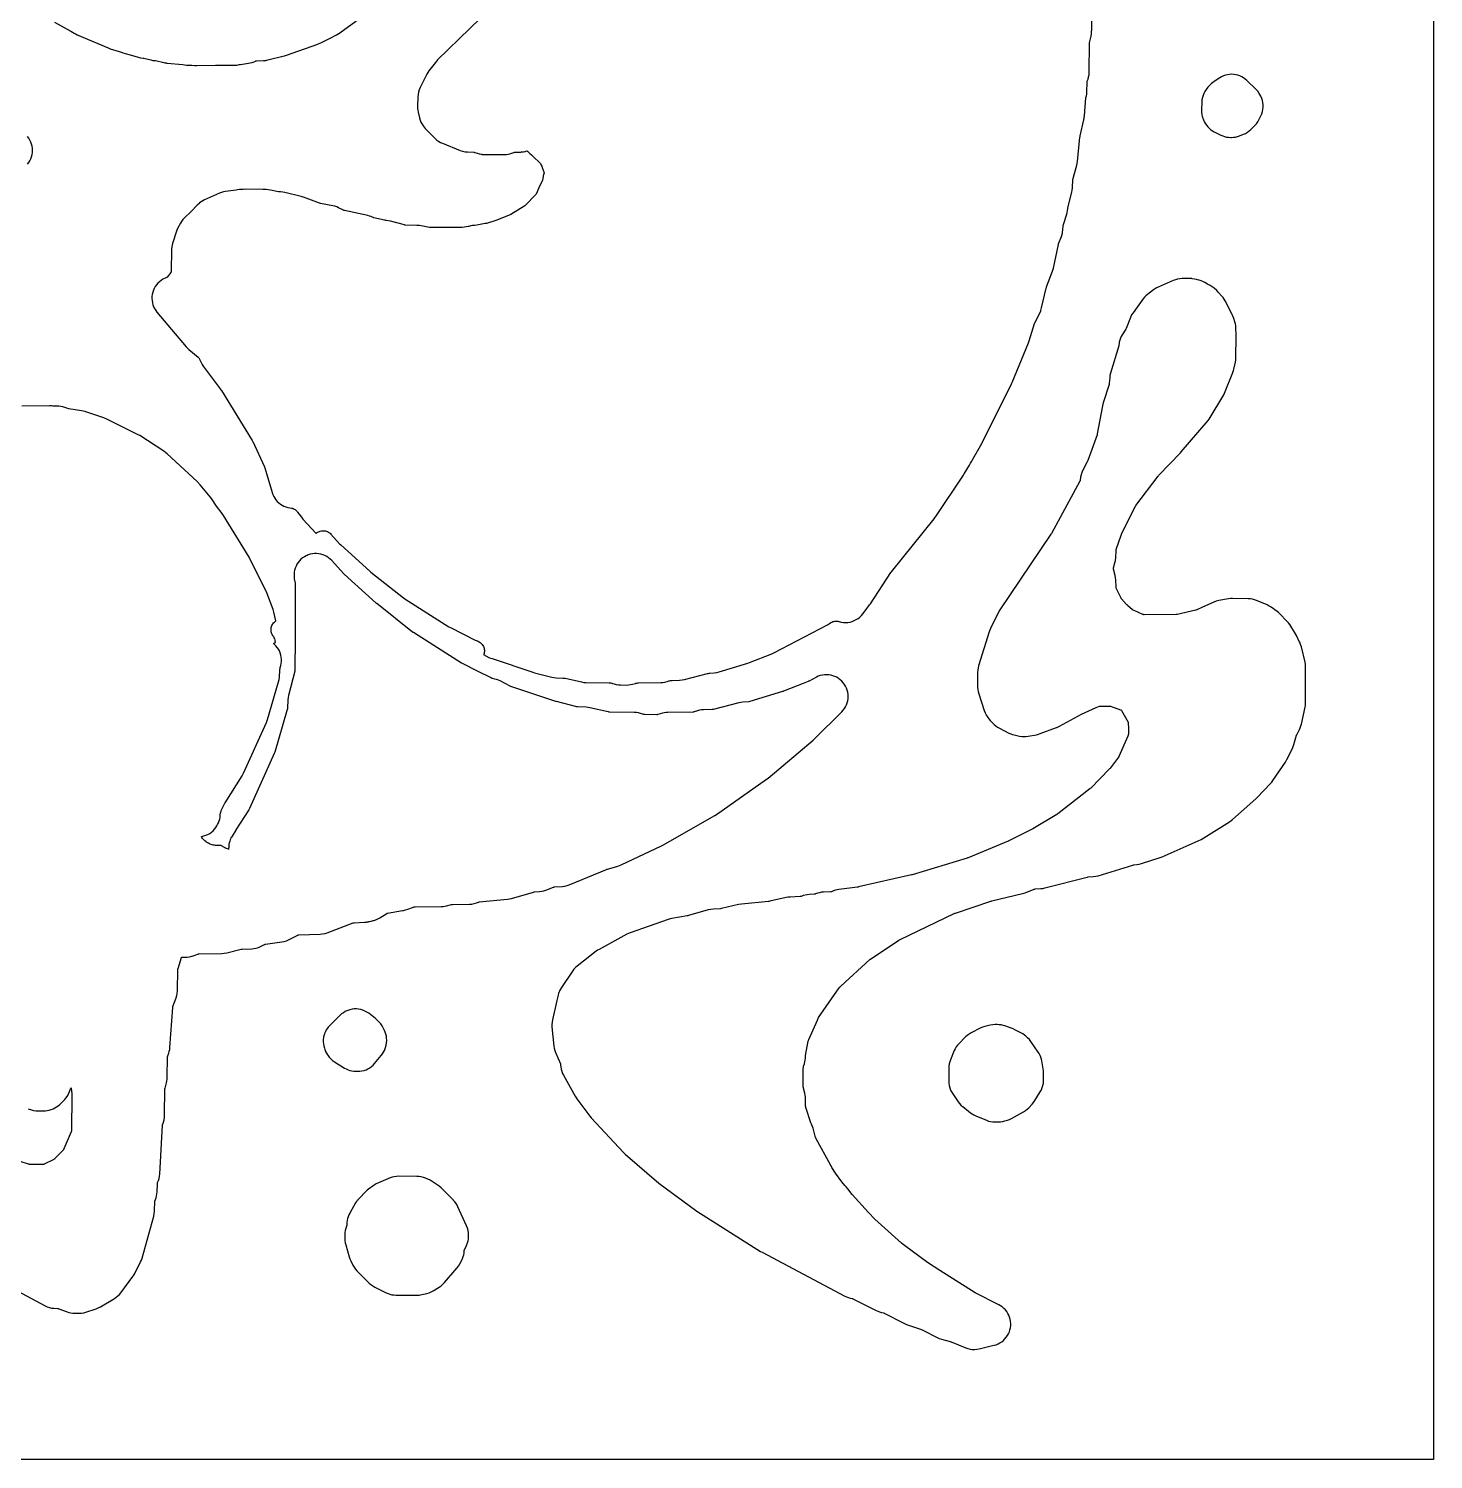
# Model space of a CAD drawing. Header units: millimetres. Extents: x 0 to 300, y 0 to 300.
# Drawn here: x 138.2 to 300, y 0 to 164.7 of the extents above; entities that cross this region are included whole.
import ezdxf

# ---------------------------------------------------------------- set-up
doc = ezdxf.new("R2010")
doc.units = ezdxf.units.MM
doc.layers.add('CUT', color=7, linetype='CONTINUOUS')

msp = doc.modelspace()

# ---------------------------------------------------------------- linework, layer by layer
at = {"layer": 'CUT'}
for points in [[(0, 299.9386), (0.0029, 299.9971), (0.0614, 300), (299.9341, 300), (299.9926, 299.9971), (299.9954, 299.9386), (299.9954, 0.0614), (299.9926, 0.0029), (299.9341, 0), (0.0614, 0), (0.0029, 0.0029), (0, 0.0614)], [(273.7534, 153.7556), (273.883, 153.567), (274.0293, 153.3911), (274.191, 153.2293), (274.3669, 153.0829), (274.5554, 152.9532), (274.755, 152.8414), (274.7584, 152.8397), (275.5169, 152.4589), (275.726, 152.3657), (275.9428, 152.292), (276.1654, 152.2385), (276.392, 152.2055), (276.6206, 152.1934), (276.725, 152.1926), (276.9674, 152.2027), (277.2077, 152.2362), (277.4436, 152.2928), (277.6729, 152.372), (278.1243, 152.5529), (278.351, 152.6573), (278.5663, 152.7837), (278.7678, 152.9309), (278.9537, 153.0975), (279.4256, 153.5651), (279.6078, 153.7663), (279.7671, 153.9861), (279.9016, 154.2219), (280.1246, 154.6674), (280.2294, 154.9072), (280.3084, 155.1566), (280.361, 155.4128), (280.365, 155.4393), (280.3902, 155.6924), (280.3896, 155.9467), (280.3631, 156.1997), (280.311, 156.4487), (280.2339, 156.691), (280.1325, 156.9244), (280.008, 157.1461), (279.9327, 157.2657), (279.7615, 157.5049), (279.5634, 157.7222), (278.5144, 158.7454), (278.3328, 158.9061), (278.1364, 159.0485), (277.9272, 159.1712), (277.707, 159.273), (277.4781, 159.353), (277.2424, 159.4105), (277.0023, 159.4448), (276.76, 159.4557), (276.5178, 159.4431), (276.2779, 159.4071), (276.0427, 159.348), (275.8143, 159.2664), (275.5949, 159.163), (275.3865, 159.0388), (274.6254, 158.5338), (274.4002, 158.3653), (274.1953, 158.1726), (274.0133, 157.9581), (273.827, 157.7116), (273.8226, 157.7058), (273.6783, 157.493), (273.5567, 157.2665), (273.4589, 157.0287), (273.3861, 156.7821), (273.339, 156.5294), (273.3181, 156.2731), (273.29, 155.3326), (273.2946, 155.088), (273.3232, 154.8451), (273.3753, 154.6061), (273.3873, 154.569), (273.3873, 154.5689), (273.3878, 154.5674), (273.4506, 154.3733), (273.4552, 154.3627), (273.4638, 154.3365), (273.5626, 154.1128), (273.6416, 153.9552)], [(199.4622, 45.4794), (199.4704, 45.4423), (199.4729, 45.4249), (199.5058, 45.157), (199.5459, 44.9232), (199.6079, 44.6943), (199.6162, 44.6722), (199.6199, 44.659), (199.7021, 44.4438), (199.8037, 44.2372), (201.1452, 41.7994), (201.3414, 41.4968), (201.3423, 41.4957), (202.8391, 39.5162), (203.0002, 39.324), (206.7145, 35.3191), (206.9167, 35.1243), (210.7812, 31.7981), (210.929, 31.6803), (215.0018, 28.6792), (215.1513, 28.5772), (222.5029, 23.9411), (222.6687, 23.8452), (232.2014, 18.8092), (232.4051, 18.7131), (232.6166, 18.6357), (232.8342, 18.5777), (233.0431, 18.5319), (233.0483, 18.5306), (233.0967, 18.5159), (233.121, 18.506), (233.1422, 18.4959), (235.8184, 17.1334), (236.0118, 17.0451), (236.212, 16.9735), (236.4176, 16.9192), (236.645, 16.8694), (236.6502, 16.8681), (236.6989, 16.8532), (236.7233, 16.8433), (236.7447, 16.8331), (238.9968, 15.6819), (239.3173, 15.5453), (241.0494, 14.9461), (241.1273, 14.9161), (241.2029, 14.8807), (242.8515, 14.0367), (243.083, 13.9327), (243.3238, 13.8526), (244.3357, 13.5725), (244.4044, 13.5512), (244.4717, 13.5259), (246.1269, 12.8441), (246.3724, 12.7576), (246.6255, 12.6971), (246.8835, 12.6633), (247.1437, 12.6565), (247.4032, 12.6767), (247.6591, 12.7239), (249.3847, 13.1355), (249.3941, 13.1377), (249.6286, 13.2059), (249.8554, 13.2967), (250.0722, 13.4092), (250.277, 13.5423), (250.4679, 13.6947), (250.6429, 13.865), (250.8005, 14.0517), (250.9392, 14.2527), (251.0575, 14.4664), (251.1545, 14.6906), (251.229, 14.9232), (251.2806, 15.162), (251.3086, 15.4046), (251.3128, 15.6488), (251.2931, 15.8923), (251.2498, 16.1327), (251.1832, 16.3677), (251.094, 16.595), (250.983, 16.8126), (250.8514, 17.0184), (250.7003, 17.2103), (250.5311, 17.3865), (250.3456, 17.5454), (250.1455, 17.6854), (249.9327, 17.8053), (247.2204, 19.1623), (243.1627, 21.7381), (241.7221, 22.6763), (239.0595, 24.6347), (238.9298, 24.7329), (238.9094, 24.75), (238.7421, 24.8953), (235.6765, 27.6716), (234.9214, 28.4292), (233.0497, 30.5072), (232.5358, 31.135), (232.3527, 31.3586), (232.212, 31.5306), (231.8504, 31.9723), (231.1369, 32.9522), (230.7259, 33.6042), (230.6164, 33.7779), (230.5975, 33.8078), (230.542, 33.896), (228.9163, 36.9091), (228.8804, 36.9811), (228.8705, 37.003), (228.8496, 37.0547), (228.8434, 37.0744), (228.5417, 38.1458), (228.4623, 38.3819), (228.3599, 38.6089), (228.2943, 38.7368), (227.7117, 40.5232), (227.7066, 40.5403), (227.6996, 40.5715), (227.6933, 40.6186), (227.6925, 40.6323), (227.6924, 40.6338), (227.6614, 41.6625), (227.6414, 41.912), (227.5965, 42.1583), (227.4212, 42.9056), (227.4153, 44.1862), (227.4247, 45.0322), (227.4248, 45.0375), (227.4324, 45.1192), (227.4352, 45.1376), (227.4572, 45.2573), (227.5495, 45.5424), (227.6088, 45.7579), (227.6486, 45.9777), (227.6686, 46.2003), (227.6813, 46.4818), (227.9833, 48.1312), (227.9871, 48.1495), (228.0077, 48.2211), (228.0127, 48.2358), (228.0159, 48.2444), (228.0477, 48.3243), (229.0402, 50.5752), (229.1815, 50.8561), (231.5365, 54.2887), (231.6965, 54.4524), (231.7165, 54.4728), (231.7241, 54.4806), (231.7385, 54.4953), (235.0936, 57.5468), (235.0971, 57.5499), (235.1405, 57.5841), (235.1441, 57.5866), (238.4147, 59.7795), (238.4881, 59.825), (238.5646, 59.865), (244.8006, 62.8441), (244.8681, 62.8738), (244.9373, 62.8993), (249.0198, 64.2606), (249.0692, 64.2759), (249.1192, 64.289), (252.6532, 65.1357), (252.9794, 65.2378), (254.0259, 65.6461), (254.044, 65.6526), (254.0841, 65.6636), (254.125, 65.6705), (254.1442, 65.6722), (254.7875, 65.7132), (255.0209, 65.7392), (255.251, 65.7869), (260.1247, 67.0398), (260.142, 67.0438), (260.2174, 67.0558), (260.235, 67.0574), (260.8252, 67.095), (261.1156, 67.1306), (261.3999, 67.2), (265.3597, 68.4156), (265.378, 68.4208), (265.4586, 68.4368), (265.4775, 68.4391), (265.8379, 68.4736), (266.117, 68.5164), (266.3894, 68.5903), (268.5333, 69.3042), (268.7404, 69.3835), (272.9061, 71.1951), (273.2288, 71.3643), (276.5268, 73.414), (276.7022, 73.5335), (276.8667, 73.6675), (279.5381, 76.0384), (279.6884, 76.1835), (281.2506, 77.8227), (281.3873, 77.9787), (281.5107, 78.1454), (282.9579, 80.282), (283.1205, 80.5589), (283.7648, 81.8372), (283.8626, 82.057), (283.9388, 82.2851), (284.2435, 83.3678), (284.2491, 83.3861), (284.2795, 83.463), (284.2879, 83.4802), (284.5666, 84.0183), (284.5744, 84.0335), (284.6673, 84.2339), (284.742, 84.4418), (284.7982, 84.6554), (285.2153, 86.5865), (285.2573, 86.8471), (285.2717, 87.1107), (285.2776, 91.199), (285.2604, 91.4951), (285.2083, 91.7871), (284.7851, 93.547), (284.7058, 93.8115), (284.5978, 94.0656), (284.588, 94.0856), (284.2179, 94.8384), (284.0948, 95.0597), (283.446, 96.0984), (283.2929, 96.3167), (283.1174, 96.5174), (282.327, 97.3297), (282.1652, 97.4818), (281.9906, 97.6189), (281.3234, 98.0966), (281.0897, 98.2451), (280.8411, 98.3668), (279.6138, 98.8854), (279.3872, 98.9685), (279.1537, 99.0294), (278.9153, 99.0674), (278.6745, 99.0823), (276.8627, 99.1068), (276.8616, 99.1068), (276.861, 99.1068), (276.6229, 99.0987), (276.3866, 99.0679), (275.2693, 98.8678), (274.974, 98.7962), (274.6896, 98.6893), (274.6894, 98.6892), (273.3891, 98.1079), (272.7363, 97.8161), (272.7198, 97.8092), (272.6469, 97.7845), (272.6296, 97.78), (270.4867, 97.2766), (270.4659, 97.2723), (270.3747, 97.2615), (270.3534, 97.2608), (266.6653, 97.2449), (266.6457, 97.2453), (266.6038, 97.2496), (266.5637, 97.2624), (266.5456, 97.2698), (265.5404, 97.7124), (265.4059, 97.7755), (265.3917, 97.7825), (265.3913, 97.7828), (265.3587, 97.8056), (265.3444, 97.8173), (264.7673, 98.313), (264.7082, 98.3672), (264.653, 98.4254), (264.0794, 99.0707), (264.0681, 99.084), (264.0466, 99.1133), (264.0459, 99.1143), (264.0398, 99.1245), (264.0265, 99.1466), (264.0186, 99.162), (263.4763, 100.2902), (263.4686, 100.3075), (263.4548, 100.3456), (263.4489, 100.3857), (263.4476, 100.4046), (263.4098, 101.249), (263.3853, 101.5033), (263.3351, 101.7537), (263.1452, 102.5), (263.1408, 102.5192), (263.1348, 102.561), (263.1421, 102.6027), (263.147, 102.6218), (263.3188, 103.2205), (263.382, 103.5009), (263.4127, 103.7868), (263.4546, 104.6359), (263.4558, 104.6529), (263.4609, 104.6895), (263.4694, 104.7255), (263.4743, 104.7413), (264.0252, 106.3929), (264.0549, 106.4723), (264.0901, 106.5494), (265.6827, 109.7301), (265.6909, 109.7455), (265.7305, 109.8091), (265.7407, 109.8232), (268.2952, 113.192), (268.3376, 113.2448), (268.383, 113.2951), (270.8591, 115.8877), (270.9542, 115.993), (274.0393, 119.614), (274.1615, 119.7694), (274.271, 119.934), (275.7564, 122.3706), (275.8597, 122.5577), (275.9467, 122.7529), (276.8833, 125.1221), (276.8981, 125.1596), (276.962, 125.3415), (277.0117, 125.5278), (277.1894, 126.3145), (277.2343, 126.5778), (277.2508, 126.8443), (277.256, 127.4651), (277.2922, 128.662), (277.2911, 128.8441), (277.2715, 129.3047), (277.2718, 129.3444), (277.2709, 129.437), (277.2469, 130.2731), (277.2293, 130.506), (277.1901, 130.7362), (277.1295, 130.9617), (277.0068, 131.3462), (276.9387, 131.5335), (276.8559, 131.7147), (276.8281, 131.7695), (276.0313, 133.3444), (276.0162, 133.3741), (275.9052, 133.5709), (275.7768, 133.7569), (275.6322, 133.9305), (275.2157, 134.3869), (275.0422, 134.5593), (274.7395, 134.832), (274.525, 135.0047), (274.2928, 135.1529), (274.0457, 135.2746), (273.9704, 135.3067), (273.6599, 135.4833), (273.4489, 135.5905), (273.2288, 135.6772), (273.0014, 135.7427), (272.8405, 135.7809), (272.7193, 135.8254), (272.474, 135.8882), (272.2236, 135.9259), (272.1809, 135.9279), (272.1553, 135.9327), (271.9252, 135.9546), (271.6941, 135.955), (271.2639, 135.936), (271.0418, 135.9354), (270.7843, 135.9213), (270.5296, 135.8809), (270.2804, 135.8144), (270.0394, 135.7225), (268.2874, 134.9493), (268.0366, 134.8213), (268.0122, 134.8052), (268.0048, 134.8014), (267.7649, 134.6422), (267.0731, 134.1234), (266.8794, 133.9623), (266.7029, 133.7825), (266.5454, 133.5858), (266.5435, 133.5832), (265.404, 132.0033), (265.242, 131.7475), (265.1122, 131.4739), (264.6032, 130.2086), (264.5966, 130.1931), (264.5634, 130.1282), (264.5547, 130.1136), (264.157, 129.4821), (264.0428, 129.2805), (263.9477, 129.0691), (263.8725, 128.8499), (263.818, 128.6246), (263.7846, 128.3953), (263.7779, 128.3268), (263.7757, 128.3087), (263.7604, 128.2315), (263.7556, 128.2139), (262.8099, 125.0684), (262.745, 124.7991), (262.7103, 124.5243), (262.6664, 123.9016), (262.6641, 123.8789), (262.6453, 123.7821), (262.6389, 123.7602), (261.9511, 121.6389), (261.8685, 121.309), (261.2874, 118.0671), (261.2863, 118.0618), (261.2652, 117.982), (261.2592, 117.9642), (260.1799, 114.9942), (260.1518, 114.9238), (260.1192, 114.8554), (259.6176, 113.8816), (259.5017, 113.6212), (259.4162, 113.3493), (259.3622, 113.0695), (259.3151, 112.7184), (259.3124, 112.7014), (259.3041, 112.6653), (259.2896, 112.6316), (259.2816, 112.6162), (255.991, 106.5952), (255.9633, 106.5473), (255.9335, 106.5007), (250.0764, 97.8084), (249.9132, 97.5288), (248.978, 95.657), (248.9746, 95.6503), (248.8911, 95.4646), (248.823, 95.2726), (247.6088, 91.3526), (247.5468, 91.1101), (247.5094, 90.8627), (247.4969, 90.6127), (247.497, 88.9089), (247.5109, 88.6464), (247.5522, 88.3867), (247.6206, 88.1328), (248.2531, 86.1968), (248.3503, 85.946), (248.4738, 85.7071), (248.4807, 85.6954), (248.5421, 85.5909), (248.66, 85.4086), (248.7934, 85.2373), (248.9411, 85.0781), (249.404, 84.621), (249.5945, 84.4511), (249.8014, 84.3016), (250.0224, 84.174), (251.1121, 83.6166), (251.3099, 83.5261), (251.5149, 83.4531), (251.7254, 83.3982), (252.3332, 83.2677), (252.5748, 83.228), (252.8192, 83.2122), (253.0639, 83.2204), (253.3067, 83.2524), (254.2805, 83.43), (254.498, 83.4798), (254.7101, 83.5487), (256.5742, 84.248), (256.5985, 84.2571), (256.6297, 84.2715), (256.7666, 84.3295), (256.8461, 84.3713), (256.9309, 84.4104), (259.4553, 85.8074), (261.162, 86.5544), (261.5477, 86.6993), (261.5679, 86.7062), (261.6125, 86.7174), (261.6435, 86.7215), (262.7744, 86.7322), (262.7836, 86.7297), (262.8, 86.7242), (263.9719, 86.3008), (263.9894, 86.2939), (264.0254, 86.2766), (264.0363, 86.2614), (264.0479, 86.2447), (264.0572, 86.229), (264.825, 84.8544), (264.8333, 84.8388), (264.8485, 84.8043), (264.8535, 84.7669), (264.8546, 84.7493), (264.8768, 84.1825), (264.8769, 84.1791), (264.8771, 84.1679), (264.8782, 84.1119), (264.8899, 83.525), (264.8876, 83.5123), (264.8821, 83.4922), (264.8063, 83.242), (263.782, 80.9021), (263.7724, 80.8818), (263.7519, 80.8471), (263.7431, 80.8349), (262.8133, 79.6041), (262.7621, 79.5409), (262.7067, 79.4814), (260.5212, 77.2875), (260.4669, 77.2362), (260.4094, 77.1885), (256.7272, 74.319), (256.6687, 74.2761), (256.6076, 74.2369), (253.8716, 72.5958), (253.8334, 72.5739), (253.7945, 72.5534), (251.1072, 71.2003), (251.0652, 71.1802), (251.0224, 71.1617), (246.3959, 69.2688), (246.3443, 69.2491), (246.2919, 69.2318), (239.9677, 67.3053), (239.9261, 67.2934), (239.8841, 67.2831), (233.7922, 65.9005), (233.7363, 65.8892), (233.6799, 65.8806), (231.5337, 65.6056), (231.3207, 65.5689), (231.1117, 65.5139), (230.9082, 65.4411), (230.6842, 65.3498), (230.6686, 65.3438), (230.6343, 65.3333), (230.599, 65.329), (230.5822, 65.3281), (229.7492, 65.3015), (229.5163, 65.2832), (229.2862, 65.2432), (229.0609, 65.1819), (228.8422, 65.0998), (228.7937, 65.079), (228.7778, 65.0726), (228.7427, 65.0612), (228.7066, 65.0564), (228.6892, 65.0553), (228.0935, 65.0311), (227.8601, 65.0106), (227.6297, 64.9684), (227.4042, 64.9048), (227.1857, 64.8204), (227.1604, 64.8092), (227.144, 64.8025), (227.1079, 64.7905), (227.0702, 64.7854), (227.0525, 64.7844), (225.911, 64.7412), (225.6759, 64.7212), (225.4437, 64.679), (223.5815, 64.2496), (223.5062, 64.2347), (223.4301, 64.2248), (220.2928, 63.9167), (219.9756, 63.8648), (217.9892, 63.407), (217.9726, 63.4035), (217.9004, 63.3936), (217.8836, 63.3924), (217.0601, 63.3535), (216.7685, 63.3225), (216.4825, 63.2576), (214.1986, 62.596), (214.1298, 62.5782), (214.06, 62.5646), (212.287, 62.2736), (212.0708, 62.2282), (211.8593, 62.1638), (207.4723, 60.6142), (207.2897, 60.5415), (207.1133, 60.4546), (203.9111, 58.7183), (203.9104, 58.7179), (203.7329, 58.6119), (203.5648, 58.4917), (201.38, 56.7881), (201.1844, 56.6186), (201.0073, 56.4298), (200.8508, 56.2236), (199.566, 54.3368), (199.445, 54.1401), (199.3426, 53.933), (199.3258, 53.8893), (199.3243, 53.8861), (199.3058, 53.8373), (199.2598, 53.7173), (199.2574, 53.7088), (199.2419, 53.6678), (199.1803, 53.4428), (199.0402, 52.8182), (198.5294, 50.6174), (198.4826, 50.351), (198.4648, 50.0812), (198.4763, 49.8111), (198.6916, 47.5899), (198.7293, 47.3366), (198.7927, 47.0884), (198.8813, 46.848), (198.9141, 46.7713), (199.444, 45.532), (199.4506, 45.5156)], [(175.8665, 44.6796), (176.0949, 44.6765), (176.3411, 44.6854), (176.5853, 44.7185), (176.825, 44.7754), (177.0579, 44.8557), (177.2819, 44.9585), (177.4946, 45.0829), (177.694, 45.2275), (177.8782, 45.3911), (178.0454, 45.5721), (178.8176, 46.495), (178.9577, 46.6791), (179.0801, 46.8753), (179.1839, 47.082), (179.2681, 47.2974), (179.307, 47.4123), (179.3801, 47.6743), (179.4243, 47.9427), (179.4391, 48.2144), (179.4391, 48.275), (179.4286, 48.5036), (179.3972, 48.7302), (179.3453, 48.9531), (179.2732, 49.1702), (179.1815, 49.3799), (179.0308, 49.6858), (178.8999, 49.919), (178.7449, 50.1368), (178.5675, 50.3369), (178.2365, 50.6722), (178.1005, 50.8001), (177.9553, 50.9174), (177.3655, 51.3588), (177.1553, 51.5002), (176.9318, 51.6195), (176.6974, 51.7156), (176.4545, 51.7875), (176.2055, 51.8344), (175.9531, 51.8559), (175.6998, 51.8517), (175.4482, 51.8219), (175.201, 51.7668), (174.9605, 51.687), (174.7294, 51.5832), (174.6703, 51.553), (174.6687, 51.5522), (174.4491, 51.4254), (174.2434, 51.2771), (174.0538, 51.1087), (172.8809, 49.9551), (172.7011, 49.7583), (172.5433, 49.5435), (172.4795, 49.434), (172.4189, 49.3321), (172.4134, 49.3202), (172.4092, 49.3131), (172.3882, 49.2662), (172.3114, 49.1008), (172.3013, 49.0717), (172.3004, 49.0698), (172.2939, 49.0527), (172.2774, 49.0025), (172.228, 48.8597), (172.2219, 48.8336), (172.2168, 48.8182), (172.1914, 48.704), (172.1696, 48.6114), (172.168, 48.5987), (172.1632, 48.5773), (172.1336, 48.3322), (172.1284, 48.0855), (172.1475, 47.8394), (172.1907, 47.5964), (172.2577, 47.3588), (172.3209, 47.1708), (172.3986, 46.9693), (172.4933, 46.7751), (172.6044, 46.5899), (172.6048, 46.5893), (172.6436, 46.5306), (172.8034, 46.3148), (172.9855, 46.1174), (173.1876, 45.9406), (173.4076, 45.7866), (174.5775, 45.0576), (174.7751, 44.9466), (174.9818, 44.8539), (175.1962, 44.7804), (175.4163, 44.7265), (175.6403, 44.6928)], [(245.7782, 40.6218), (246.6981, 39.8971), (246.8832, 39.7644), (247.0796, 39.6492), (247.2856, 39.5523), (248.5213, 39.0386), (248.7534, 38.9553), (248.9926, 38.8953), (249.2366, 38.8591), (249.4829, 38.8472), (249.8884, 38.8475), (250.144, 38.8608), (250.3968, 38.9001), (250.6443, 38.9651), (250.9458, 39.0611), (251.1769, 39.1473), (251.3983, 39.256), (252.7816, 40.0214), (252.9975, 40.1556), (253.1987, 40.3111), (253.383, 40.4862), (253.7741, 40.8976), (253.9429, 41.0947), (254.0904, 41.3082), (254.7167, 42.3242), (254.8444, 42.5584), (254.9464, 42.8048), (255.0215, 43.0607), (255.069, 43.3232), (255.0882, 43.5893), (255.101, 44.2708), (255.0953, 44.4927), (255.0699, 44.7133), (254.8838, 45.8747), (254.8388, 46.0928), (254.7746, 46.3059), (254.6917, 46.5125), (254.5907, 46.711), (254.4725, 46.8996), (253.638, 48.1082), (253.4598, 48.3366), (253.2565, 48.5429), (253.0648, 48.7161), (252.8996, 48.8528), (252.7234, 48.9749), (252.5373, 49.0815), (251.8753, 49.4238), (251.5918, 49.5488), (250.6412, 49.8992), (250.4255, 49.9678), (250.2046, 50.0166), (249.9801, 50.0453), (249.754, 50.0535), (249.5259, 50.0514), (249.235, 50.0318), (248.9484, 49.9785), (248.3338, 49.8265), (248.0601, 49.742), (247.798, 49.6267), (246.7561, 49.0954), (246.5271, 48.9629), (246.3135, 48.8071), (246.1175, 48.6295), (245.3397, 47.8459), (245.1797, 47.6685), (245.0374, 47.4766), (244.914, 47.2721), (244.8107, 47.0567), (244.3716, 46.0161), (244.3697, 46.0116), (244.2838, 45.7756), (244.222, 45.5321), (244.1849, 45.2837), (244.173, 45.0328), (244.1771, 43.5279), (244.1901, 43.2798), (244.2277, 43.0342), (244.2895, 42.7935), (244.296, 42.7756), (244.3005, 42.7586), (244.387, 42.5252), (244.4964, 42.3016), (244.6274, 42.0899), (245.263, 41.1692), (245.4147, 40.9713), (245.5854, 40.7895), (245.7733, 40.6257)], [(178.0686, 19.8373), (179.3784, 19.1806), (179.5885, 19.0871), (179.8063, 19.0133), (180.03, 18.9598), (180.2577, 18.9271), (180.4874, 18.9155), (182.8933, 18.9044), (183.1925, 18.921), (183.4876, 18.9733), (184.0659, 19.1119), (184.3154, 19.1856), (184.5558, 19.2849), (184.7846, 19.4085), (185.4962, 19.8424), (185.7112, 19.9894), (185.9097, 20.158), (186.0897, 20.3462), (187.5327, 22.0231), (187.7095, 22.2545), (187.8581, 22.5049), (188.0811, 22.9359), (188.1748, 23.1385), (188.25, 23.3487), (188.3061, 23.5647), (188.3428, 23.7849), (188.3779, 24.0759), (188.3803, 24.0924), (188.3878, 24.1276), (188.4011, 24.1604), (188.4085, 24.1756), (188.5787, 24.5064), (188.5812, 24.5111), (188.6771, 24.7208), (188.7533, 24.9385), (188.8091, 25.1622), (188.8441, 25.3901), (188.8579, 25.6203), (188.8601, 25.7807), (188.8493, 26.0499), (188.8472, 26.064), (188.8456, 26.0999), (188.8047, 26.3667), (188.7353, 26.6274), (188.6382, 26.8791), (187.6503, 29.0785), (187.548, 29.2809), (187.4279, 29.4733), (187.2908, 29.6539), (187.138, 29.8214), (187.1337, 29.8258), (185.6987, 31.2614), (185.4831, 31.4535), (185.2469, 31.6194), (184.4285, 32.1263), (184.1662, 32.2679), (183.889, 32.3772), (183.661, 32.4517), (183.4113, 32.5193), (183.156, 32.5607), (182.8978, 32.5755), (180.7985, 32.587), (180.5524, 32.5762), (180.3085, 32.5412), (180.0692, 32.4824), (179.8369, 32.4003), (178.49, 31.8484), (178.2264, 31.722), (177.9794, 31.5656), (177.3608, 31.1213), (177.3586, 31.1197), (177.185, 30.983), (177.0242, 30.8315), (176.2501, 30.035), (176.1131, 29.882), (176.0976, 29.8615), (176.0962, 29.8599), (176.04, 29.7853), (175.9892, 29.7182), (175.9882, 29.7167), (175.9729, 29.6964), (175.8634, 29.5233), (175.1928, 28.3605), (175.0868, 28.1556), (175.0003, 27.9418), (174.9338, 27.7209), (174.8879, 27.4948), (174.8631, 27.2654), (174.863, 27.2635), (174.8469, 27.0019), (174.8451, 26.9816), (174.8376, 26.9382), (174.8254, 26.8959), (174.8182, 26.8768), (174.803, 26.8397), (174.7991, 26.8301), (174.7162, 26.5948), (174.6572, 26.3525), (174.6227, 26.1054), (174.6129, 25.8562), (174.6181, 25.3676), (174.6303, 25.1465), (174.662, 24.9273), (174.713, 24.7118), (175.1091, 23.316), (175.1878, 23.083), (175.2891, 22.8589), (175.2893, 22.8584), (175.5533, 22.3431), (175.6836, 22.1182), (175.8366, 21.9081), (176.0106, 21.7151), (177.4213, 20.3043), (177.62, 20.1258), (177.8366, 19.9695)]]:
    msp.add_lwpolyline(points, close=True, dxfattribs=at)
for points in [[(192.7491, 168.3844), (185.3007, 161.1076), (185.0597, 160.8351), (184.3095, 159.8512), (184.1776, 159.6604), (184.064, 159.4583), (183.2913, 157.9214), (183.1815, 157.6693), (183.1001, 157.4067), (183.048, 157.1368), (183.0258, 156.8627), (182.9968, 155.7327), (183.0002, 155.5226), (183.0213, 155.3135), (183.0598, 155.1069), (183.2113, 154.45), (183.2864, 154.1896), (183.3892, 153.9389), (183.5186, 153.7008), (183.6215, 153.5336), (183.7368, 153.3625), (183.8658, 153.2016), (184.0077, 153.0518), (185.0437, 152.0446), (185.2267, 151.8834), (185.4245, 151.7407), (185.6352, 151.618), (185.857, 151.5163), (187.918, 150.691), (188.1839, 150.6015), (188.4581, 150.5423), (188.7373, 150.5143), (189.4672, 150.4821), (189.4859, 150.4809), (189.524, 150.4755), (189.5615, 150.4667), (189.5794, 150.4611), (189.874, 150.3615), (189.88, 150.3594), (189.8801, 150.3594), (190.0949, 150.2973), (190.1253, 150.2914), (190.135, 150.2887), (190.1628, 150.2841), (190.3144, 150.2546), (190.3861, 150.2473), (190.4023, 150.2446), (190.4234, 150.2434), (190.5369, 150.2318), (190.6653, 150.2301), (190.6728, 150.2297), (190.6989, 150.2297), (190.7605, 150.2289), (190.7834, 150.2296), (192.9629, 150.2277), (193.2237, 150.2411), (193.4817, 150.2817), (193.7341, 150.3489), (194.0796, 150.4606), (194.0967, 150.4657), (194.1329, 150.4739), (194.1699, 150.4788), (194.1872, 150.4799), (194.8652, 150.5083), (194.8893, 150.5094), (194.8903, 150.5094), (194.8961, 150.5096), (194.983, 150.5183), (194.9886, 150.5188), (195.0509, 150.5247), (195.0948, 150.5286), (195.0983, 150.5292), (195.153, 150.5344), (195.1538, 150.5346), (195.1566, 150.5349), (195.1624, 150.5361), (195.1796, 150.5378), (195.3452, 150.5736), (195.4125, 150.5873), (195.4136, 150.5876), (195.4186, 150.5886), (195.4263, 150.5911), (195.4582, 150.598), (195.5747, 150.6303), (195.6304, 150.6122), (195.6571, 150.6021), (195.6836, 150.5781), (195.8549, 150.4223), (195.9426, 150.3427), (196.0982, 150.2012), (196.2805, 150.0268), (197.1518, 149.1931), (197.241, 148.993), (197.2985, 148.864), (197.3458, 148.7577), (197.3565, 148.7338), (197.5596, 148.109), (197.5597, 148.0968), (197.5131, 147.8974), (197.4794, 147.7533), (197.4671, 147.701), (197.3699, 147.285), (196.9731, 146.3793), (196.6506, 145.6431), (195.3509, 144.3202), (193.7223, 143.3055), (192.519, 142.8213), (192.0266, 142.6231), (190.9211, 142.2894), (190.7792, 142.263), (189.8018, 142.0811), (189.5519, 142.0677), (189.3309, 142.0461), (189.1128, 142.0049), (188.8991, 141.9445), (188.8366, 141.9207), (188.1284, 141.831), (187.5049, 141.8262), (186.6392, 141.8196), (185.6045, 141.8116), (184.6738, 141.8044), (184.4789, 141.8044), (184.4606, 141.8049), (184.3817, 141.8126), (184.3635, 141.8157), (183.4142, 142.0035), (183.2089, 142.0353), (183.0017, 142.0499), (182.9387, 142.0517), (182.9316, 142.0524), (182.9303, 142.0524), (182.9133, 142.054), (181.5587, 142.1001), (181.5398, 142.1012), (181.5118, 142.105), (181.4942, 142.1092), (179.8819, 142.5348), (179.6414, 142.5858), (179.397, 142.6129), (179.3642, 142.6149), (179.2981, 142.6307), (179.2168, 142.6501), (179.1982, 142.6546), (177.9627, 142.9499), (177.6508, 143.0716), (177.4592, 143.1376), (177.2629, 143.1878), (174.5823, 143.7592), (174.5771, 143.7604), (174.571, 143.7622), (174.4886, 143.7926), (174.4685, 143.8021), (173.8995, 144.0921), (173.6847, 144.1892), (173.4617, 144.2655), (173.2325, 144.3206), (171.8091, 144.592), (171.804, 144.5931), (171.7269, 144.6142), (171.7097, 144.6201), (169.8746, 145.2988), (169.8325, 145.3143), (169.569, 145.3956), (167.7191, 145.8558), (167.4741, 145.904), (167.2255, 145.9274), (166.9743, 145.9385), (166.0496, 146.1337), (165.8, 146.1734), (165.5476, 146.1876), (165.4976, 146.1879), (165.4338, 146.1918), (165.4301, 146.1923), (165.406, 146.1935), (165.2375, 146.2036), (165.1806, 146.204), (165.175, 146.2042), (165.1532, 146.2042), (163.1231, 146.2165), (162.8942, 146.203), (162.8298, 146.2034), (162.5702, 146.1914), (162.5135, 146.1828), (162.4835, 146.1813), (162.2503, 146.147), (162.102, 146.1107), (160.8863, 145.9595), (160.6429, 145.9169), (160.4048, 145.8505), (160.1745, 145.7609), (158.4637, 144.996), (158.263, 144.8952), (158.0721, 144.7768), (157.8926, 144.6417), (157.8828, 144.6328), (157.8577, 144.6137), (157.8396, 144.5971), (157.7876, 144.557), (157.6237, 144.4055), (156.9051, 143.6791), (156.1213, 142.9037), (155.9556, 142.7229), (155.8084, 142.5267), (155.6812, 142.317), (155.356, 141.7167), (155.255, 141.5076), (155.1738, 141.2901), (154.7878, 140.0875), (154.7226, 139.8421), (154.6826, 139.5913), (154.6682, 139.3377), (154.6681, 139.3057), (154.6078, 136.7604), (154.6069, 136.7412), (154.6017, 136.7005), (154.5806, 136.6653), (154.5695, 136.6497), (154.1694, 136.1144), (154.1579, 136.0998), (154.131, 136.0705), (154.0904, 136.0567), (153.8646, 135.9677), (153.6485, 135.8571), (153.4441, 135.7262), (153.2534, 135.576), (153.0782, 135.4081), (152.92, 135.2239), (152.7805, 135.0253), (152.6609, 134.8141), (152.5624, 134.5923), (152.4858, 134.3619), (152.4319, 134.1253), (152.4012, 133.8845), (152.394, 133.6419), (152.4104, 133.3997), (152.4502, 133.1603), (152.513, 132.9258), (152.5983, 132.6986), (152.7051, 132.4807), (152.8327, 132.2741), (152.9796, 132.0809), (156.3361, 128.0865), (156.4931, 127.9164), (156.6651, 127.7615), (157.7254, 126.8922), (157.7396, 126.8799), (157.7681, 126.8514), (157.7903, 126.8178), (157.7994, 126.8014), (158.1966, 126.0454), (158.2993, 125.868), (158.4162, 125.6996), (160.2708, 123.2489), (160.3492, 123.1317), (160.3673, 123.1046), (160.3815, 123.0834), (160.4036, 123.0504), (163.9621, 117.3042), (164.0002, 117.238), (164.0335, 117.1707), (165.3559, 114.2545), (165.3656, 114.2312), (165.3911, 114.1555), (166.2503, 111.3009), (166.329, 111.0779), (166.4285, 110.8634), (166.5478, 110.6593), (166.6859, 110.4673), (166.8414, 110.2893), (167.0131, 110.1267), (167.1994, 109.9811), (167.3986, 109.8537), (167.609, 109.7457), (167.8286, 109.6581), (168.0555, 109.5916), (168.2877, 109.5469), (168.4683, 109.5209), (168.5763, 109.4941), (168.6818, 109.4567), (168.783, 109.409), (168.8791, 109.3516), (168.969, 109.2849), (169.052, 109.2098), (169.1309, 109.1227), (169.1433, 109.1075), (169.1812, 109.0589), (169.6262, 108.4581), (169.7887, 108.2606), (171.3004, 106.6043), (171.3689, 106.6637), (171.4666, 106.7326), (171.5707, 106.7915), (171.6801, 106.8397), (171.7938, 106.8768), (171.9106, 106.9023), (172.0294, 106.9162), (172.1489, 106.9181), (172.2681, 106.9081), (172.3856, 106.8864), (172.5004, 106.853), (172.6114, 106.8084), (172.7173, 106.7529), (172.8172, 106.6872), (172.91, 106.6119), (172.9949, 106.5277), (174.0144, 105.4108), (174.1424, 105.2833), (177.5011, 102.2418), (177.5983, 102.1596), (181.3806, 99.1701), (181.5423, 99.0555), (186.6048, 95.8502), (186.7705, 95.7566), (189.6359, 94.3218), (189.7567, 94.2675), (189.8877, 94.2211), (189.9974, 94.1761), (190.1022, 94.1205), (190.2009, 94.0548), (190.2926, 93.9797), (190.3765, 93.8959), (190.4517, 93.8043), (190.5176, 93.7056), (190.5733, 93.601), (190.6184, 93.4913), (190.6526, 93.3778), (190.6753, 93.2614), (190.6864, 93.1433), (190.6858, 93.0248), (190.6736, 92.9068), (190.6497, 92.7907), (190.6145, 92.6774), (190.6037, 92.6519), (191.216, 92.3356), (191.3911, 92.2536), (191.5721, 92.1853), (196.2843, 90.6132), (196.4691, 90.5594), (198.4524, 90.0636), (198.6974, 90.0152), (198.946, 89.9915), (199.7303, 89.9561), (199.7847, 89.9525), (199.802, 89.9509), (199.91, 89.9366), (199.927, 89.9335), (199.9805, 89.9228), (201.8757, 89.4999), (202.1287, 89.4569), (202.3849, 89.4401), (205.0462, 89.4025), (205.1073, 89.4001), (205.1267, 89.3989), (205.2427, 89.3858), (205.3569, 89.3615), (205.3757, 89.3565), (205.4345, 89.3394), (205.6402, 89.2739), (205.8799, 89.2105), (206.1247, 89.1712), (206.3722, 89.1564), (207.0404, 89.1494), (207.2799, 89.1584), (207.5174, 89.1903), (207.7508, 89.2448), (208.0926, 89.342), (208.1457, 89.3559), (208.1626, 89.3599), (208.2654, 89.3796), (208.3695, 89.3903), (208.3869, 89.3913), (208.4417, 89.3932), (210.999, 89.4288), (211.2462, 89.4445), (211.4906, 89.4846), (211.7299, 89.5487), (211.9378, 89.6156), (211.994, 89.6322), (212.0119, 89.6371), (212.121, 89.6612), (212.2318, 89.675), (212.2504, 89.6764), (212.3089, 89.6795), (213.1766, 89.7056), (213.4532, 89.7294), (213.7253, 89.7836), (216.383, 90.4685), (216.4404, 90.4819), (216.4588, 90.4857), (216.5751, 90.5042), (216.5937, 90.5063), (216.6524, 90.5114), (217.1612, 90.5438), (217.4522, 90.5796), (217.7371, 90.6492), (221.0356, 91.6637), (221.2203, 91.7285), (223.7874, 92.744), (224.0275, 92.8539), (230.2036, 96.0879), (230.4367, 96.2266), (230.5533, 96.3048), (230.6055, 96.338), (230.6224, 96.3481), (230.7265, 96.4039), (230.8304, 96.4469), (230.938, 96.4795), (231.0483, 96.5012), (231.1602, 96.5119), (231.2727, 96.5115), (231.3845, 96.4999), (231.4946, 96.4774), (231.5458, 96.4615), (231.5461, 96.4614), (231.7933, 96.3982), (232.0457, 96.3606), (232.3006, 96.3489), (232.5553, 96.3633), (232.8073, 96.4035), (233.0538, 96.4692), (233.2924, 96.5597), (233.5204, 96.674), (233.7357, 96.811), (233.9359, 96.9692), (234.1189, 97.147), (234.2828, 97.3425), (234.5441, 97.6887), (235.055, 98.3644), (235.1509, 98.5003), (235.1525, 98.5028), (235.1594, 98.5126), (237.5081, 102.0916), (237.5412, 102.1395), (237.5766, 102.1856), (242.488, 108.2796), (242.6195, 108.4585), (242.6465, 108.4989), (242.6547, 108.5102), (242.682, 108.552), (245.8749, 113.3256), (245.9562, 113.4556), (246.5492, 114.4719), (246.6979, 114.6995), (246.827, 114.9211), (246.9458, 115.1516), (247.8361, 116.6774), (247.9124, 116.8184), (251.4124, 123.8117), (251.4884, 123.9787), (251.4942, 123.9927), (253.3645, 128.535), (253.4483, 128.7715), (254.0409, 130.7562), (254.0463, 130.7728), (254.0745, 130.8427), (254.0821, 130.8584), (254.651, 131.9626), (254.7735, 132.2409), (254.7803, 132.2634), (254.7845, 132.273), (254.8711, 132.5617), (255.4094, 134.8482), (255.4284, 134.919), (255.4517, 134.9885), (256.1245, 136.8079), (256.2248, 137.1539), (256.8014, 139.8591), (256.8026, 139.8642), (256.8253, 139.9407), (256.8315, 139.9577), (257.1502, 140.7663), (257.2316, 141.0082), (257.2372, 141.033), (257.2393, 141.0395), (257.2698, 141.1774), (257.2879, 141.2572), (257.2883, 141.2612), (257.2949, 141.291), (257.3243, 141.547), (257.3541, 142.0196), (257.3562, 142.0425), (257.3745, 142.14), (257.3808, 142.1621), (257.7579, 143.3491), (257.8131, 143.5523), (257.8511, 143.7595), (257.8714, 143.9691), (257.8788, 144.1023), (258.3381, 145.8776), (258.3903, 146.1337), (258.4154, 146.3938), (258.4164, 146.4158), (258.4197, 146.4514), (258.4601, 147.2691), (258.4615, 147.2889), (258.4677, 147.3281), (258.4709, 147.3416), (258.9091, 148.995), (258.9509, 149.1809), (258.9546, 149.2065), (258.9576, 149.22), (258.9853, 149.4106), (259.2843, 152.2259), (259.2936, 152.2942), (259.2939, 152.2962), (259.3077, 152.3659), (259.7326, 154.2151), (259.7393, 154.2525), (259.7513, 154.3052), (259.7676, 154.4111), (259.7761, 154.4588), (259.7767, 154.4675), (259.7798, 154.4851), (259.7808, 154.4976), (259.8066, 154.6659), (259.9714, 156.7527), (260.0271, 156.9668), (260.0639, 157.1895), (260.0806, 157.4146), (260.1127, 158.5357), (260.1138, 158.5544), (260.1189, 158.5946), (260.1281, 158.634), (260.1338, 158.6519), (260.216, 158.8929), (260.2412, 158.9818), (260.247, 158.9989), (260.2526, 159.0221), (260.2883, 159.1483), (260.3331, 159.41), (260.3347, 159.4349), (260.3404, 159.4705), (260.3553, 159.7144), (260.3959, 163.0818), (260.3984, 163.0944), (260.5662, 163.8326), (260.6117, 164.0986), (260.6283, 164.3679), (260.6287, 164.4209), (260.6289, 164.4247), (260.6289, 164.4325), (260.6359, 164.5526), (260.6663, 169.0662)], [(141.1936, 165.4435), (143.0404, 164.4325), (143.4232, 164.2012), (143.604, 164.1018), (143.7924, 164.0178), (143.8127, 164.0097), (143.9928, 163.9111), (144.2318, 163.7963), (147.3695, 162.4891), (147.5966, 162.4072), (148.6288, 162.09), (148.9916, 161.9489), (149.0512, 161.9305), (149.3199, 161.844), (149.8998, 161.6994), (150.8045, 161.4214), (151.0916, 161.3514), (151.3849, 161.3159), (151.4557, 161.3115), (152.2843, 161.1049), (152.5188, 161.0582), (152.7566, 161.0341), (152.817, 161.0309), (153.7624, 160.8104), (153.8754, 160.7926), (153.9398, 160.7786), (154.0672, 160.7622), (154.1181, 160.7541), (154.1528, 160.7512), (155.9437, 160.5986), (156.1553, 160.5497), (156.381, 160.5187), (156.6086, 160.5084), (157.0004, 160.5086), (157.3103, 160.4822), (157.5649, 160.4736), (159.7053, 160.51), (161.909, 160.511), (162.1825, 160.5262), (162.4527, 160.5711), (162.5902, 160.6019), (163.505, 160.725), (163.732, 160.7663), (163.9543, 160.8283), (164.1699, 160.9106), (164.3268, 160.979), (164.3428, 160.9855), (164.3783, 160.9972), (164.4148, 161.0021), (164.4323, 161.0033), (165.2597, 161.0379), (165.2608, 161.038), (165.5112, 161.0611), (165.7581, 161.1094), (167.6306, 161.5739), (167.6664, 161.5847), (167.6679, 161.5851), (167.905, 161.6568), (171.5127, 162.9457), (171.514, 162.9461), (171.5503, 162.9616), (171.5578, 162.9643), (171.8401, 163.0852), (172.9352, 163.6363), (173.6662, 164.0017), (173.8559, 164.107), (173.8561, 164.1072), (173.8887, 164.1253), (174.0573, 164.2376), (177.7303, 166.9059)], [(138.0725, 149.1062), (138.2195, 149.3035), (138.3463, 149.5143), (138.4519, 149.7365), (138.535, 149.968), (138.5951, 150.2066), (138.6313, 150.4499), (138.6435, 150.6956), (138.6315, 150.9413), (138.5954, 151.1847), (138.5356, 151.4233), (138.4526, 151.6549), (138.3472, 151.8772), (138.2205, 152.0881), (138.0737, 152.2855)], [(135.7841, 19.9801), (140.1116, 17.677), (140.3444, 17.5681), (140.587, 17.4836), (140.8371, 17.4245), (141.0919, 17.3914), (141.5699, 17.3542), (141.5881, 17.3523), (141.6255, 17.3459), (141.6624, 17.336), (141.6792, 17.3302), (142.629, 16.978), (142.8434, 16.9094), (143.0631, 16.8602), (143.2864, 16.8311), (143.5114, 16.8221), (144.0269, 16.8249), (144.2859, 16.8397), (144.5419, 16.8813), (144.7923, 16.9492), (145.9634, 17.3331), (146.2236, 17.4348), (146.4708, 17.5649), (148.0934, 18.5383), (148.2953, 18.6732), (148.4833, 18.8271), (148.6553, 18.9985), (148.81, 19.1858), (150.1955, 21.0401), (150.3185, 21.2207), (150.4253, 21.4113), (151.0877, 22.7257), (151.1869, 22.9489), (151.2638, 23.1808), (152.6026, 27.9926), (152.6643, 28.2783), (152.6923, 28.5692), (152.735, 29.7096), (152.7361, 29.7275), (152.7408, 29.7643), (152.752, 29.7992), (152.7587, 29.8161), (152.7969, 29.9066), (152.8755, 30.1192), (152.9345, 30.338), (152.9734, 30.5613), (152.992, 30.7872), (153.0272, 31.7472), (153.0286, 31.7684), (153.0349, 31.8119), (153.0458, 31.8545), (153.0528, 31.8746), (153.1407, 32.1089), (153.2172, 32.3489), (153.2692, 32.5953), (153.2961, 32.8457), (153.6153, 38.4665), (153.6168, 38.485), (153.6225, 38.523), (153.6318, 38.5602), (153.6376, 38.5779), (153.7213, 38.8164), (153.7971, 39.0767), (153.8443, 39.3437), (153.8623, 39.6142), (153.8992, 42.6437), (153.8998, 42.6603), (153.9031, 42.6945), (153.9086, 42.7253), (153.9144, 42.749), (154.0776, 43.3555), (154.1229, 43.5563), (154.1515, 43.7602), (154.1632, 43.9657), (154.2004, 46.3247), (154.2013, 46.346), (154.2068, 46.3899), (154.2169, 46.4329), (154.2235, 46.4532), (154.3332, 46.7632), (154.3984, 46.978), (154.4442, 47.1977), (154.47, 47.4207), (154.7946, 52.0169), (154.7963, 52.0351), (154.8025, 52.0726), (154.8122, 52.1095), (154.8178, 52.1263), (155.1808, 53.1274), (155.2593, 53.3872), (155.3091, 53.6539), (155.3298, 53.9245), (155.3841, 56.394), (155.385, 56.4121), (155.3892, 56.4495), (155.3969, 56.4865), (155.4017, 56.5035), (155.7919, 57.7794), (155.8113, 57.8335), (155.9076, 57.8227), (156.1793, 57.807), (156.4511, 57.821), (156.7198, 57.8644), (156.9821, 57.9368), (157.0115, 57.9467), (157.0299, 57.9519), (157.6985, 58.1751), (157.7167, 58.1807), (157.7567, 58.1896), (157.7974, 58.1945), (157.8165, 58.1953), (160.44, 58.2421), (160.7261, 58.2636), (161.0079, 58.3178), (162.6667, 58.7369), (162.6864, 58.7413), (162.7728, 58.7535), (162.7929, 58.7547), (163.886, 58.7903), (164.1514, 58.8131), (164.4128, 58.864), (164.6674, 58.9425), (164.9121, 59.0476), (165.3572, 59.2676), (165.375, 59.2758), (165.4146, 59.2904), (165.4555, 59.3009), (165.4748, 59.3042), (167.3703, 59.5817), (167.6327, 59.6346), (167.8881, 59.7152), (168.1333, 59.8228), (169.1958, 60.3582), (169.2143, 60.3669), (169.2552, 60.3822), (169.2985, 60.3883), (169.3189, 60.3895), (171.7866, 60.4661), (172.0618, 60.4899), (172.3326, 60.5439), (172.5959, 60.6275), (175.5638, 61.7535), (175.5817, 61.7598), (175.6227, 61.7706), (175.6647, 61.777), (175.6843, 61.7785), (176.8834, 61.8352), (177.1212, 61.8579), (177.1742, 61.8681), (177.1809, 61.8688), (177.263, 61.8853), (177.3558, 61.9032), (177.3719, 61.9071), (177.4187, 61.9165), (177.6575, 61.9765), (177.8851, 62.0318), (177.9231, 62.0433), (177.939, 62.0473), (178.0708, 62.0878), (178.1451, 62.1102), (178.1489, 62.1118), (178.1873, 62.1237), (178.4264, 62.2254), (178.6536, 62.3513), (179.4687, 62.8604), (179.4846, 62.8698), (179.5033, 62.8791), (179.5153, 62.8814), (181.2419, 63.1768), (181.2718, 63.1836), (181.3733, 63.2005), (181.6225, 63.2552), (181.8649, 63.335), (182.5314, 63.593), (182.5871, 63.6116), (182.6459, 63.6138), (182.6794, 63.6135), (182.7213, 63.6134), (185.7108, 63.6342), (185.924, 63.6448), (186.1355, 63.6735), (186.3438, 63.7202), (186.9119, 63.8733), (186.9171, 63.8746), (186.9666, 63.8838), (186.9918, 63.8863), (187.0159, 63.8873), (188.9584, 63.9184), (189.2361, 63.9384), (189.5098, 63.9891), (189.7762, 64.0699), (190.0027, 64.1527), (190.0185, 64.1581), (190.052, 64.1672), (190.0863, 64.1735), (190.1025, 64.1754), (193.3466, 64.4918), (193.574, 64.5246), (193.7974, 64.5781), (196.3339, 65.3105), (196.3543, 65.3158), (196.4398, 65.3309), (196.4607, 65.3329), (197.0398, 65.3733), (197.2914, 65.4038), (197.5387, 65.4595), (197.779, 65.54), (198.6537, 65.8833), (198.6728, 65.8902), (198.7133, 65.9015), (198.7547, 65.9085), (198.7749, 65.9104), (199.6787, 65.9702), (199.9469, 66.0025), (200.2101, 66.0637), (200.4651, 66.1528), (204.739, 67.9117), (204.8055, 67.9369), (204.8733, 67.9581), (206.0549, 68.2906), (206.252, 68.355), (206.443, 68.4355), (211.0773, 70.6184), (211.2526, 70.7096), (217.2437, 74.134), (217.4397, 74.2584), (223.1866, 78.2938), (223.36, 78.4272), (228.5619, 82.8062), (228.7144, 82.9458), (231.8508, 86.0639), (232.0158, 86.2448), (232.1623, 86.441), (232.2889, 86.6506), (232.3943, 86.8716), (232.4777, 87.1018), (232.5382, 87.3391), (232.5751, 87.5811), (232.5882, 87.8257), (232.5773, 88.0703), (232.5425, 88.3126), (232.4842, 88.5505), (232.4029, 88.7814), (232.2994, 89.0033), (232.1746, 89.214), (232.0299, 89.4115), (231.8665, 89.5939), (231.6861, 89.7595), (231.4904, 89.9066), (231.2812, 90.0338), (231.0605, 90.14), (230.8305, 90.224), (230.5934, 90.2852), (230.3515, 90.3229), (230.107, 90.3367), (229.8624, 90.3266), (229.6199, 90.2926), (229.3819, 90.235), (229.1507, 90.1544), (228.9285, 90.0515), (228.0826, 89.6086), (228.0246, 89.5802), (227.9651, 89.5548), (227.4072, 89.3341), (227.4026, 89.3324), (225.1334, 88.4346), (225.0886, 88.4179), (225.043, 88.4029), (221.2786, 87.2452), (221.2561, 87.239), (221.1613, 87.2217), (221.1381, 87.2195), (220.4537, 87.1759), (220.2195, 87.1499), (219.9887, 87.1019), (217.0524, 86.3451), (217.0309, 86.3402), (216.9405, 86.3274), (216.9185, 86.3261), (215.929, 86.2963), (215.6955, 86.2783), (215.4647, 86.2385), (215.2386, 86.1773), (214.8462, 86.0511), (214.8273, 86.0455), (214.7876, 86.037), (214.7473, 86.0324), (214.7277, 86.0316), (211.8362, 85.9914), (211.6172, 85.9787), (211.4001, 85.9469), (211.1866, 85.8962), (210.6522, 85.7441), (210.6338, 85.7393), (210.5952, 85.7322), (210.556, 85.7289), (210.537, 85.7286), (209.1729, 85.7428), (209.1533, 85.7435), (209.1129, 85.748), (209.0731, 85.7564), (209.0543, 85.7619), (208.6704, 85.884), (208.4338, 85.9467), (208.1921, 85.986), (207.9478, 86.0014), (205.0888, 86.0419), (205.0685, 86.0427), (204.9846, 86.0525), (204.9645, 86.0565), (202.8422, 86.5301), (202.6276, 86.5683), (202.4104, 86.5876), (201.4639, 86.6303), (201.4441, 86.6317), (201.3627, 86.6435), (201.3433, 86.6479), (198.9991, 87.2339), (198.9536, 87.2462), (198.9085, 87.2603), (193.7324, 88.9871), (193.7275, 88.9889), (193.6573, 89.0182), (193.6411, 89.026), (192.5036, 89.6136), (192.3062, 89.705), (192.1015, 89.7788), (191.8912, 89.8345), (191.6378, 89.89), (191.6326, 89.8913), (191.5841, 89.906), (191.5605, 89.9155), (191.5386, 89.9258), (189.8841, 90.7542), (188.1527, 91.6212), (188.0986, 91.65), (188.046, 91.6815), (182.5236, 95.1779), (182.4705, 95.2135), (182.4194, 95.2518), (178.288, 98.5171), (178.2563, 98.5431), (178.2254, 98.5701), (174.5559, 101.893), (174.5137, 101.9331), (174.4735, 101.9751), (173.1099, 103.4691), (172.9351, 103.6426), (172.7442, 103.798), (172.5389, 103.9339), (172.3212, 104.049), (172.0933, 104.142), (171.8573, 104.2122), (171.6156, 104.2589), (171.3704, 104.2815), (171.1242, 104.28), (170.8794, 104.2542), (170.6382, 104.2044), (170.4032, 104.1312), (170.2697, 104.0747), (170.1765, 104.0352), (169.9603, 103.9174), (169.7567, 103.7789), (169.5678, 103.621), (169.3953, 103.4453), (169.241, 103.2535), (169.1062, 103.0475), (168.9924, 102.8292), (168.9006, 102.6007), (168.8317, 102.3644), (168.7864, 102.1224), (168.7651, 101.8771), (168.768, 101.6309), (168.7952, 101.3862), (168.8805, 100.8564), (168.8813, 100.8511), (168.8879, 100.7721), (168.8883, 100.7534), (168.8828, 97.2749), (168.8786, 94.5645), (168.8727, 90.8613), (168.8726, 90.8559), (168.8686, 90.8058), (168.8644, 90.7809), (168.8591, 90.7574), (168.1425, 87.9344), (168.094, 87.6953), (168.0692, 87.4525), (168.0166, 86.4686), (168.0147, 86.4456), (167.9986, 86.3515), (167.9928, 86.3291), (166.5522, 81.4293), (166.5254, 81.3486), (166.493, 81.2698), (163.6231, 74.9311), (163.5851, 74.8543), (163.5417, 74.7803), (162.0703, 72.4612), (162.057, 72.4412), (161.6215, 71.7537), (161.5587, 71.6428), (161.4998, 71.5389), (161.4995, 71.5382), (161.4991, 71.5375), (161.4475, 71.4206), (161.3993, 71.3116), (161.3991, 71.3108), (161.3988, 71.3101), (161.359, 71.1884), (161.3219, 71.0753), (161.3218, 71.0746), (161.3215, 71.0739), (161.2939, 70.9484), (161.2683, 70.8326), (161.2683, 70.8319), (161.2681, 70.8313), (161.253, 70.7031), (161.2392, 70.5857), (161.2391, 70.5851), (161.2391, 70.5845), (161.2368, 70.4549), (161.2346, 70.3372), (161.2347, 70.3366), (161.2347, 70.3361), (161.2422, 70.2436), (161.2052, 70.2495), (161.0924, 70.2787), (160.983, 70.3187), (160.878, 70.3691), (160.8706, 70.3731), (160.8452, 70.3872), (160.7947, 70.4161), (160.7697, 70.4309), (160.4256, 70.6392), (160.365, 70.672), (160.3562, 70.6757), (160.347, 70.6785), (160.3376, 70.6804), (160.3281, 70.6813), (160.3185, 70.6814), (160.2472, 70.6744), (160.187, 70.6701), (160.0666, 70.6644), (159.9461, 70.6648), (159.8257, 70.6713), (159.7058, 70.6838), (159.5867, 70.7023), (159.4687, 70.7267), (159.352, 70.7571), (159.2371, 70.7933), (159.124, 70.8352), (159.0133, 70.8827), (158.905, 70.9357), (158.7996, 70.9941), (158.6972, 71.0578), (158.5981, 71.1265), (158.5027, 71.2), (158.411, 71.2783), (158.3805, 71.3071), (158.2992, 71.3919), (158.2265, 71.4842), (158.1633, 71.5831), (158.11, 71.6878), (158.1018, 71.7086), (158.1579, 71.7162), (158.3948, 71.7723), (158.6251, 71.8511), (158.8467, 71.9519), (159.0574, 72.0738), (159.2553, 72.2157), (159.4384, 72.3761), (159.6051, 72.5535), (159.7537, 72.7464), (159.8829, 72.9527), (159.9517, 73.0756), (160.0555, 73.2829), (160.1396, 73.4989), (160.2033, 73.7218), (160.2462, 73.9496), (160.2677, 74.1804), (160.2733, 74.3012), (160.2892, 74.4106), (160.3157, 74.5179), (160.3543, 74.6274), (160.3616, 74.6453), (160.386, 74.7011), (160.7136, 75.4034), (160.75, 75.4753), (160.7816, 75.533), (160.8225, 75.6024), (162.7861, 78.6973), (162.9526, 79.0055), (165.5933, 84.838), (165.7143, 85.164), (166.9889, 89.4995), (167.0545, 89.7826), (167.0869, 90.0714), (167.1295, 90.8689), (167.1342, 90.9298), (167.1362, 90.949), (167.1545, 91.0696), (167.1583, 91.0886), (167.1719, 91.148), (167.2333, 91.3897), (167.2819, 91.63), (167.3067, 91.874), (167.3075, 92.1192), (167.2843, 92.3633), (167.2373, 92.6039), (167.1669, 92.8388), (167.0739, 93.0657), (166.9591, 93.2823), (166.8236, 93.4867), (166.6687, 93.6768), (166.496, 93.8508), (166.4028, 93.9279), (166.4771, 93.98), (166.5816, 94.0386), (166.6168, 94.054), (166.6169, 94.0725), (166.6047, 94.1995), (166.5801, 94.3247), (166.5434, 94.4469), (166.4948, 94.5649), (166.4349, 94.6776), (166.3386, 94.8224), (166.3214, 94.8457), (166.2603, 94.9488), (166.2097, 95.0574), (166.1703, 95.1706), (166.1423, 95.2871), (166.126, 95.4059), (166.1218, 95.5257), (166.1294, 95.6453), (166.149, 95.7635), (166.1803, 95.8792), (166.2229, 95.9913), (166.2765, 96.0985), (166.3406, 96.1998), (166.4144, 96.2942), (166.4973, 96.3808), (166.5884, 96.4587), (166.6762, 96.5197), (166.4369, 97.5438), (166.3471, 97.8426), (165.6332, 99.7717), (165.522, 100.0274), (163.6873, 103.6752), (163.5858, 103.8577), (160.636, 108.6734), (160.4882, 108.8886), (159.8273, 109.7505), (159.2527, 110.6108), (159.1105, 110.8031), (157.9667, 112.2043), (157.8188, 112.3616), (157.7598, 112.432), (157.6082, 112.5843), (154.1654, 115.7577), (154.0046, 115.8938), (153.9847, 115.908), (153.9579, 115.9307), (153.783, 116.0549), (150.9936, 117.8607), (150.7495, 117.9999), (150.7477, 118.0008), (147.1977, 119.7686), (146.8756, 119.9019), (144.7977, 120.5962), (144.6905, 120.6321), (144.4936, 120.689), (144.2928, 120.7296), (142.8413, 120.9617), (142.1523, 121.1598), (141.923, 121.2141), (141.6896, 121.2467), (141.4542, 121.2571), (140.9891, 121.2557), (140.8318, 121.2742), (140.624, 121.2812), (137.4315, 121.2563)], [(138.1263, 40.3651), (138.5273, 40.2368), (138.7693, 40.1725), (139.0165, 40.1327), (139.2665, 40.1179), (139.8904, 40.1121), (140.1212, 40.1207), (140.3502, 40.1505), (140.5755, 40.2013), (140.7951, 40.2727), (141.0072, 40.364), (141.2189, 40.467), (141.4171, 40.5748), (141.6049, 40.7), (141.7805, 40.8417), (141.9427, 40.9986), (142.3488, 41.4286), (142.4934, 41.596), (142.6227, 41.7755), (142.7356, 41.9658), (142.8312, 42.1653), (143.0739, 42.7352), (143.0964, 42.7814), (143.1043, 42.7307), (143.174, 42.0803), (143.1797, 42.0058), (143.1808, 41.9311), (143.1174, 37.8206), (143.1167, 37.8015), (143.1123, 37.7622), (143.1004, 37.7246), (143.0933, 37.7067), (142.2555, 35.7401), (142.2483, 35.7241), (142.2312, 35.6921), (142.209, 35.664), (142.1971, 35.6508), (141.1884, 34.5827), (141.1758, 34.57), (141.1481, 34.5455), (141.1168, 34.5266), (141.1007, 34.5183), (139.9862, 33.976), (139.9696, 33.9684), (139.9343, 33.9551), (139.8966, 33.952), (139.8789, 33.9517), (138.3173, 33.9661), (138.2974, 33.9668), (138.2567, 33.9713), (138.2165, 33.9798), (138.1975, 33.9854), (137.2362, 34.2931)]]:
    msp.add_lwpolyline(points, dxfattribs=at)

doc.saveas('drawing.dxf')
